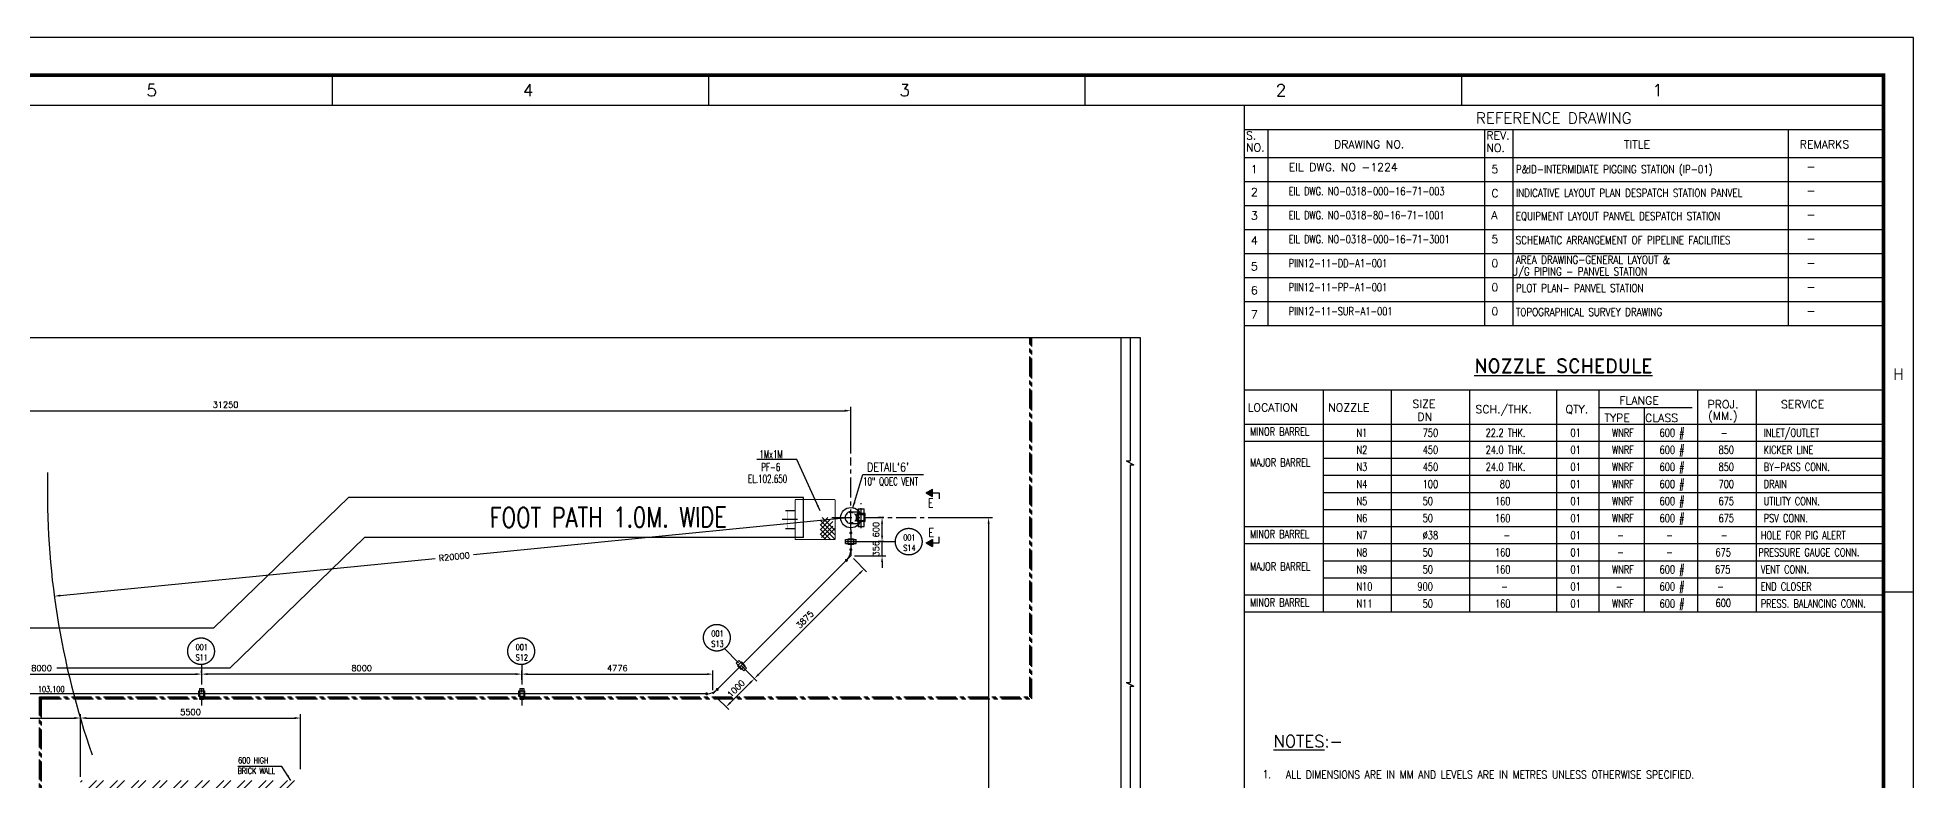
# Model space of a CAD drawing. Extents: x 278807 to 397707, y 326263 to 410363.
# Drawn here: x 350829 to 397707, y 391791 to 410363 of the extents above; entities that cross this region are included whole.
import ezdxf
from ezdxf.enums import TextEntityAlignment as Align

# ---------------------------------------------------------------- set-up
doc = ezdxf.new("R2010")
doc.units = 0
doc.header["$LTSCALE"] = 400
doc.header["$MEASUREMENT"] = 0
doc.linetypes.add('CENTER', pattern=[2, 1.25, -0.25, 0.25, -0.25])
doc.linetypes.add('HIDDEN', pattern=[0.375, 0.25, -0.125])
doc.layers.get('0').update_dxf_attribs({"linetype": 'CONTINUOUS'})
doc.layers.get('DEFPOINTS').update_dxf_attribs({"linetype": 'CONTINUOUS'})
for name, color, linetype in [('CENTRE', 1, 'CENTER'), ('DIM', 1, 'CONTINUOUS'), ('PIPE124', 4, 'CONTINUOUS'), ('SURROPT', 5, 'CONTINUOUS'), ('TEXT', 3, 'CONTINUOUS'), ('WORK', 7, 'CONTINUOUS')]:
    doc.layers.add(name, color=color, linetype=linetype)
doc.styles.add('ROMANC', font='romand.shx', dxfattribs={"height": 3})
doc.styles.add('ROMAND', font='romans.shx', dxfattribs={"width": 0.8, "height": 0.625})
doc.styles.add('ROMANS', font='romans.shx', dxfattribs={"width": 0.9})
doc.styles.get("Standard").update_dxf_attribs({"font": 'romans.shx'})
doc.linetypes.add('FENCELINE2', pattern='A,0.25,-0.1,[132,ltypeshp.shx,S=0.1,R=0,X=-0.1,Y=0],-0.1,1', length=1.45)
doc.dimstyles.new('VIPIN', dxfattribs={"dimscale": 75, "dimtxt": 2, "dimasz": 2, "dimexe": 1.25, "dimexo": 1.25, "dimgap": 1, "dimtad": 1, "dimdec": 0, "dimtxsty": 'Standard', "dimcen": 0, "dimclrd": 1, "dimclre": 1, "dimclrt": 3, "dimadec": 0, "dimazin": 0, "dimtfac": 1, "dimtdec": 0, "dimtmove": 0, "dimatfit": 3, "dimfxl": 0, "dimtolj": 1, "dimarcsym": 0})

# ---------------------------------------------------------------- blocks, each defined once
blk = doc.blocks.new('*D31')
at = {"color": 1, "lineweight": -2}
for p, q in [((345902.3087175047, 393212.9910896689), (345902.3087175047, 393445.337679116)), ((346052.3087175047, 393351.587679116), (351752.3087175047, 393351.587679116)), ((351902.3087175047, 391884.4441223423), (351902.3087175047, 393445.337679116))]:
    blk.add_line(p, q, dxfattribs=at)
at = {"color": 1}
for points in [[(346052.3087175047, 393376.587679116), (346052.3087175047, 393326.587679116), (345902.3087175047, 393351.587679116)], [(351752.3087175047, 393376.587679116), (351752.3087175047, 393326.587679116), (351902.3087175047, 393351.587679116)]]:
    blk.add_solid(points, dxfattribs=at)
at = {"layer": 'DEFPOINTS', "color": 0}
for p in [(351902.3087175047, 393351.587679116), (345902.3087175047, 393119.2410896689), (351902.3087175047, 391790.6941223423)]:
    blk.add_point(p, dxfattribs=at)
at = {"color": 3, "insert": (348902.3087175047, 393501.587679116), "char_height": 150, "attachment_point": 5}
blk.add_mtext('\\A1;6000', dxfattribs=at)
blk = doc.blocks.new('*D32')
at = {"color": 1, "lineweight": -2}
for p, q in [((351902.3087175047, 392075.1846422832), (351902.3087175047, 393445.337679116)), ((352052.3087175047, 393351.587679116), (357252.3087175047, 393351.587679116)), ((357402.3087175047, 392075.1846422832), (357402.3087175047, 393445.337679116))]:
    blk.add_line(p, q, dxfattribs=at)
at = {"color": 1}
for points in [[(352052.3087175047, 393376.587679116), (352052.3087175047, 393326.587679116), (351902.3087175047, 393351.587679116)], [(357252.3087175047, 393376.587679116), (357252.3087175047, 393326.587679116), (357402.3087175047, 393351.587679116)]]:
    blk.add_solid(points, dxfattribs=at)
at = {"layer": 'DEFPOINTS', "color": 0}
for p in [(357402.3087175047, 393351.587679116), (351902.3087175047, 391981.4346422832), (357402.3087175047, 391981.4346422832)]:
    blk.add_point(p, dxfattribs=at)
at = {"color": 3, "insert": (354652.3087175047, 393501.587679116), "char_height": 150, "attachment_point": 5}
blk.add_mtext('\\A1;5500', dxfattribs=at)
blk = doc.blocks.new('*D33')
at = {"color": 1, "lineweight": -2}
for p, q in [((371152.3087175049, 398360.6941223424), (361722.2534369323, 397430.9849026886)), ((351398.0819902329, 396413.1247636226), (360762.6202565857, 397336.3746603614))]:
    blk.add_line(p, q, dxfattribs=at)
at = {"color": 1}
blk.add_solid([(351395.6291320985, 396438.0041423723), (351400.5348483673, 396388.2453848729), (351248.8057177345, 396398.4076148161)], dxfattribs=at)
at = {"layer": 'DEFPOINTS', "color": 0}
for p in [(371152.3087175049, 398360.6941223424), (351248.8057177345, 396398.4076148161)]:
    blk.add_point(p, dxfattribs=at)
at = {"color": 3, "insert": (361242.436846759, 397383.6797815248), "char_height": 150, "attachment_point": 5, "rotation": 5.630595262520189}
blk.add_mtext('\\A1;R20000', dxfattribs=at)
blk = doc.blocks.new('*D64')
at = {"layer": 'DEFPOINTS', "color": 0}
for p in [(346929.4791893376, 394383.7392085093), (354929.4791893376, 394449.5846196455), (354929.4791893376, 394380.0339404396)]:
    blk.add_point(p, dxfattribs=at)
at = {"layer": 'WORK', "color": 1, "lineweight": -2}
for p, q in [((346929.4791893376, 394477.4892085093), (346929.4791893376, 394543.3346196455)), ((347079.4791893376, 394449.5846196455), (354779.4791893376, 394449.5846196455)), ((354929.4791893376, 394473.7839404396), (354929.4791893376, 394543.3346196455))]:
    blk.add_line(p, q, dxfattribs=at)
at = {"layer": 'WORK', "color": 1}
for points in [[(347079.4791893376, 394474.5846196455), (347079.4791893376, 394424.5846196455), (346929.4791893376, 394449.5846196455)], [(354779.4791893376, 394474.5846196455), (354779.4791893376, 394424.5846196455), (354929.4791893376, 394449.5846196455)]]:
    blk.add_solid(points, dxfattribs=at)
at = {"layer": 'WORK', "color": 3, "insert": (350929.4791893376, 394599.5846196455), "char_height": 150, "attachment_point": 5}
blk.add_mtext('\\A1;8000', dxfattribs=at)
blk = doc.blocks.new('*D65')
at = {"layer": 'DEFPOINTS', "color": 0}
for p in [(354929.4791893376, 394449.5846196455), (354929.4791893376, 394406.4791307134), (362929.3329210624, 394406.4791307134)]:
    blk.add_point(p, dxfattribs=at)
at = {"layer": 'WORK', "color": 1, "lineweight": -2}
for p, q in [((354929.4791893376, 394500.2291307134), (354929.4791893376, 394543.3346196455)), ((362779.3329210624, 394449.5846196455), (355079.4791893376, 394449.5846196455)), ((362929.3329210624, 394500.2291307134), (362929.3329210624, 394543.3346196455))]:
    blk.add_line(p, q, dxfattribs=at)
at = {"layer": 'WORK', "color": 1}
for points in [[(355079.4791893376, 394474.5846196455), (355079.4791893376, 394424.5846196455), (354929.4791893376, 394449.5846196455)], [(362779.3329210624, 394474.5846196455), (362779.3329210624, 394424.5846196455), (362929.3329210624, 394449.5846196455)]]:
    blk.add_solid(points, dxfattribs=at)
at = {"layer": 'WORK', "color": 3, "insert": (358929.4060552, 394599.5846196455), "char_height": 150, "attachment_point": 5}
blk.add_mtext('\\A1;8000', dxfattribs=at)
blk = doc.blocks.new('*D114')
at = {"layer": 'DEFPOINTS', "color": 0}
for p in [(371932.7341387339, 398360.6941223423), (372067.1941483867, 398360.6941223423), (372067.1941483867, 397760.6941223423)]:
    blk.add_point(p, dxfattribs=at)
at = {"layer": 'WORK', "color": 1, "lineweight": -2}
for p, q in [((371973.4441483867, 398360.6941223423), (371838.9841387339, 398360.6941223423)), ((371932.7341387339, 397910.6941223423), (371932.7341387339, 398210.6941223423)), ((371973.4441483867, 397760.6941223423), (371838.9841387339, 397760.6941223423))]:
    blk.add_line(p, q, dxfattribs=at)
at = {"layer": 'WORK', "color": 1}
for points in [[(371907.7341387339, 398210.6941223423), (371957.7341387339, 398210.6941223423), (371932.7341387339, 398360.6941223423)], [(371907.7341387339, 397910.6941223423), (371957.7341387339, 397910.6941223423), (371932.7341387339, 397760.6941223423)]]:
    blk.add_solid(points, dxfattribs=at)
at = {"layer": 'WORK', "color": 3, "insert": (371782.7341387338, 398060.6941223424), "char_height": 150, "attachment_point": 5, "rotation": 90}
blk.add_mtext('\\A1;600', dxfattribs=at)
blk = doc.blocks.new('*D115')
at = {"layer": 'DEFPOINTS', "color": 0}
for p in [(371329.1992154995, 397760.6941223423), (371932.734138734, 397760.6941223423), (371152.3087175047, 397405.1219474911)]:
    blk.add_point(p, dxfattribs=at)
at = {"layer": 'WORK', "color": 1, "lineweight": -2}
for p, q in [((371932.734138734, 397910.6941223423), (371932.734138734, 398060.6941223423)), ((371422.9492154995, 397760.6941223423), (372026.484138734, 397760.6941223423)), ((371932.734138734, 397405.1219474911), (371932.734138734, 397760.6941223423)), ((371246.0587175047, 397405.1219474911), (372026.484138734, 397405.1219474911)), ((371932.734138734, 397255.1219474911), (371932.734138734, 397105.1219474911))]:
    blk.add_line(p, q, dxfattribs=at)
at = {"layer": 'WORK', "color": 1}
for points in [[(371907.734138734, 397910.6941223423), (371957.734138734, 397910.6941223423), (371932.734138734, 397760.6941223423)], [(371907.734138734, 397255.1219474911), (371957.734138734, 397255.1219474911), (371932.734138734, 397405.1219474911)]]:
    blk.add_solid(points, dxfattribs=at)
at = {"layer": 'WORK', "color": 3, "insert": (371782.7341387339, 397582.9080349167), "char_height": 150, "attachment_point": 5, "rotation": 90}
blk.add_mtext('\\A1;356', dxfattribs=at)
blk = doc.blocks.new('*D116')
at = {"layer": 'DEFPOINTS', "color": 0}
for p in [(367704.9091434673, 394449.5846196455), (362929.3329210624, 394211.6592567074), (367704.9091434673, 393957.7223734534)]:
    blk.add_point(p, dxfattribs=at)
at = {"layer": 'WORK', "color": 1, "lineweight": -2}
for p, q in [((362929.3329210624, 394305.4092567074), (362929.3329210624, 394543.3346196455)), ((363079.3329210624, 394449.5846196455), (367554.9091434673, 394449.5846196455)), ((367704.9091434673, 394051.4723734534), (367704.9091434673, 394543.3346196455))]:
    blk.add_line(p, q, dxfattribs=at)
at = {"layer": 'WORK', "color": 1}
for points in [[(363079.3329210624, 394474.5846196455), (363079.3329210624, 394424.5846196455), (362929.3329210624, 394449.5846196455)], [(367554.9091434673, 394474.5846196455), (367554.9091434673, 394424.5846196455), (367704.9091434673, 394449.5846196455)]]:
    blk.add_solid(points, dxfattribs=at)
at = {"layer": 'WORK', "color": 3, "insert": (365317.1210322648, 394599.5846196455), "char_height": 150, "attachment_point": 5}
blk.add_mtext('\\A1;4776', dxfattribs=at)
blk = doc.blocks.new('*D117')
at = {"layer": 'DEFPOINTS', "color": 0}
for p in [(339902.3087175047, 401033.9360931962), (371152.3087175047, 401033.9360931962), (371152.3087175047, 399866.4667107783)]:
    blk.add_point(p, dxfattribs=at)
at = {"layer": 'WORK', "color": 1, "lineweight": -2}
for p, q in [((340052.3087175047, 401033.9360931962), (371002.3087175047, 401033.9360931962)), ((371152.3087175047, 399960.2167107783), (371152.3087175047, 401127.6860931962))]:
    blk.add_line(p, q, dxfattribs=at)
at = {"layer": 'WORK', "color": 1}
for points in [[(340052.3087175047, 401058.9360931962), (340052.3087175047, 401008.9360931962), (339902.3087175047, 401033.9360931962)], [(371002.3087175047, 401058.9360931962), (371002.3087175047, 401008.9360931962), (371152.3087175047, 401033.9360931962)]]:
    blk.add_solid(points, dxfattribs=at)
at = {"layer": 'WORK', "color": 3, "insert": (355527.3087175047, 401183.9360931962), "char_height": 150, "attachment_point": 5}
blk.add_mtext('\\A1;31250', dxfattribs=at)
blk = doc.blocks.new('*D118')
at = {"layer": 'DEFPOINTS', "color": 0}
for p in [(373176.062764771, 398360.6941223422), (340087.7020883972, 372190.6941223423), (374595.6835181873, 372190.6941223423)]:
    blk.add_point(p, dxfattribs=at)
at = {"layer": 'WORK', "color": 1, "lineweight": -2}
for p, q in [((373269.812764771, 398360.6941223422), (374689.4335181874, 398360.6941223422)), ((374595.6835181874, 398210.6941223422), (374595.6835181873, 372340.6941223423)), ((340181.4520883972, 372190.6941223423), (374689.4335181873, 372190.6941223423))]:
    blk.add_line(p, q, dxfattribs=at)
at = {"layer": 'WORK', "color": 1}
for points in [[(374570.6835181874, 398210.6941223422), (374620.6835181874, 398210.6941223422), (374595.6835181874, 398360.6941223422)], [(374570.6835181873, 372340.6941223423), (374620.6835181873, 372340.6941223423), (374595.6835181873, 372190.6941223423)]]:
    blk.add_solid(points, dxfattribs=at)
at = {"layer": 'WORK', "color": 3, "insert": (374445.6835181873, 385275.6941223423), "char_height": 150, "attachment_point": 5, "rotation": 90}
blk.add_mtext('\\A1;26170', dxfattribs=at)
blk = doc.blocks.new('*D213')
at = {"layer": 'DEFPOINTS', "color": 0}
for p in [(368412.030795385, 394664.8440253712), (367704.9091434673, 393957.7223734534), (368033.804990972, 393628.8265259487)]:
    blk.add_point(p, dxfattribs=at)
at = {"layer": 'WORK', "color": 1, "lineweight": -2}
for p, q in [((368478.3220561212, 394598.552764635), (368807.217903626, 394269.6569171302)), ((367771.2004042035, 393891.4311127172), (368100.0962517083, 393562.5352652124)), ((368634.8606257117, 394229.8821606884), (368139.87100815, 393734.8925431267))]:
    blk.add_line(p, q, dxfattribs=at)
at = {"layer": 'WORK', "color": 1}
for points in [[(368617.182956182, 394247.559830218), (368652.5382952414, 394212.2044911587), (368740.9266428897, 394335.9481778664)], [(368122.1933386204, 393752.5702126563), (368157.5486776797, 393717.214873597), (368033.804990972, 393628.8265259487)]]:
    blk.add_solid(points, dxfattribs=at)
at = {"layer": 'WORK', "color": 3, "insert": (368281.2997997529, 394088.4533690854), "char_height": 150, "attachment_point": 5, "rotation": 45.000000000002366}
blk.add_mtext('\\A1;1000', dxfattribs=at)
blk = doc.blocks.new('*D214')
at = {"layer": 'DEFPOINTS', "color": 0}
for p in [(371152.3087175047, 397405.121947491), (371481.2045650094, 397076.2260999864), (368412.0307953848, 394664.8440253711)]:
    blk.add_point(p, dxfattribs=at)
at = {"layer": 'WORK', "color": 1, "lineweight": -2}
for p, q in [((371218.599978241, 397338.8306867548), (371547.4958257456, 397009.9348392501)), ((368846.9926600675, 394442.0141950444), (371375.1385478314, 396970.1600828083)), ((368478.3220561211, 394598.5527646349), (368807.2179036257, 394269.6569171302))]:
    blk.add_line(p, q, dxfattribs=at)
at = {"layer": 'WORK', "color": 1}
for points in [[(371357.4608783018, 396987.837752338), (371392.8162173611, 396952.4824132787), (371481.2045650094, 397076.2260999864)], [(368829.3149905378, 394459.691864574), (368864.6703295971, 394424.3365255147), (368740.9266428895, 394335.9481778664)]]:
    blk.add_solid(points, dxfattribs=at)
at = {"layer": 'WORK', "color": 3, "insert": (370004.9995867715, 395812.1531561044), "char_height": 150, "attachment_point": 5, "rotation": 45.00000000000061}
blk.add_mtext('\\A1;3875', dxfattribs=at)

msp = doc.modelspace()

# ---------------------------------------------------------------- hatches: boundary and pattern name
h = msp.add_hatch()
h.set_pattern_fill('ANSI31', color=256, scale=75.59999999999997, angle=263.3811366962423, style=0)
h.set_pattern_definition([(45.00000000000345, (357319.0903817241, 362002.7653244059), (6.682159082213279, -6.682159082212464), [])])
h.paths.add_polyline_path([(373193.9413414104, 399071.0432038487), (373193.9413414104, 398889.177869054), (373036.4413414104, 398980.1105364514)])
h = msp.add_hatch()
h.set_pattern_fill('ANSI31', color=256, scale=75.59999999999997, angle=263.3811366962423, style=0)
h.set_pattern_definition([(314.9999999999965, (357319.0903817241, 434704.6956096693), (6.682159082213281, 6.682159082212462), [])])
h.paths.add_polyline_path([(373193.9413414104, 397636.4177302265), (373193.9413414104, 397818.2830650212), (373036.4413414104, 397727.3503976238)])
h = msp.add_hatch()
h.set_pattern_fill('ANSI32', color=1, scale=1000, style=0)
h.set_pattern_definition([(45, (-723847.6912824953, -657309.3058776576), (-265.1650429449553, 265.1650429449554), []), (45, (-723670.9145874822, -657309.3058776576), (-265.1650429449553, 265.1650429449554), [])])
h.paths.add_polyline_path([(351902.3087175047, 391790.6941223423), (351902.3087175047, 391190.6941223423), (356152.3087175047, 391190.6941223423), (356152.3087175047, 391790.6941223424)])
h.paths.add_polyline_path([(356152.3087175047, 391790.6941223423), (356152.3087175047, 391190.6941223423), (357402.3087175047, 391190.6941223423), (357402.3087175047, 391790.6941223423)])

# ---------------------------------------------------------------- linework, layer by layer
at = {"color": 7}
for p, q in [((358198.6139322228, 408667.0259769434), (358198.6139322228, 409419.5576225127)), ((367605.259501835, 408667.0259769434), (367605.259501835, 409419.5576225127)), ((377011.9050714474, 408667.0259769434), (377011.9050714474, 409419.5576225127)), ((386418.5506410926, 408667.0259769434), (386418.5506410926, 409419.5576225127)), ((396953.993679069, 408667.0259769434), (282569.1835524592, 408667.0259769434)), ((380985.6392486701, 408667.0259769434), (380985.6392486703, 327015.1054182363)), ((380985.6392486698, 401548.644437119), (380985.6392486698, 396003.8764874324)), ((397706.5253246341, 396494.8619657822), (396953.993679069, 396494.8619657822))]:
    msp.add_line(p, q, dxfattribs=at)
for p, q in [((380985.6392486703, 408067.0259769434), (396953.9936790694, 408067.0259769434)), ((381574.8798454122, 408067.0259769434), (381574.8798454122, 403167.0259769434)), ((386991.7795125864, 403167.0259769434), (386991.7795125865, 408067.0259769434)), ((387705.5205706104, 403167.0259769434), (387705.5205706104, 408067.0259769434)), ((394584.9764917804, 403167.0259769434), (394584.9764917804, 408067.0259769434)), ((380985.6392486703, 407367.0259769434), (396953.9936790694, 407367.0259769434)), ((380985.6392486703, 406767.0259769434), (396953.9936790694, 406767.0259769434)), ((380985.6392486703, 406167.0259769434), (396953.9936790694, 406167.0259769433)), ((380985.6392486703, 405567.0259769433), (396953.9936790694, 405567.0259769433)), ((380985.6392486703, 404967.0259769433), (396953.9936790694, 404967.0259769433)), ((380985.6392486703, 404367.0259769433), (396953.9936790694, 404367.0259769433)), ((380985.6392486703, 403767.0259769433), (396953.9936790694, 403767.0259769433)), ((380985.6392486703, 403167.0259769434), (396953.9936790694, 403167.0259769434)), ((373036.4413414102, 398980.1105364513), (373193.9413414101, 399071.0432038486)), ((373036.4413414102, 398980.1105364513), (373193.9413414103, 398889.177869054)), ((373193.9413414103, 398889.177869054), (373193.9413414101, 399071.0432038486)), ((373193.9413414102, 398979.8746657236), (373358.7360376905, 398979.8746657236)), ((369520.6900963389, 398535.6902660063), (369759.3586169459, 398535.6902660063)), ((371152.3087175047, 398507.1941223425), (371369.3924176991, 398507.1941223424)), ((371338.8087175051, 398139.1941223423), (371338.8087175047, 398582.1941223425)), ((371338.8087175046, 398582.1941223425), (371488.8087175047, 398582.1941223425)), ((371353.8087175051, 398139.1941223426), (371353.8087175046, 398582.1941223423)), ((371359.9275809895, 398516.2618603193), (371359.9275809896, 398497.2303069248)), ((371488.8087175051, 398139.1941223425), (371488.8087175047, 398582.1941223425)), ((369520.6900963389, 398085.6902660063), (369759.3586169459, 398085.6902660063)), ((371152.308717505, 398214.1941223422), (371376.2926850246, 398214.1941223424)), ((371338.8087175051, 398139.1941223425), (371488.8087175051, 398139.1941223425)), ((373036.4413414102, 397727.3503976239), (373193.9413414103, 397818.2830650212)), ((373036.4413414102, 397727.3503976239), (373193.9413414101, 397636.4177302265)), ((373193.9413414103, 397818.2830650212), (373193.9413414101, 397636.4177302265)), ((373193.9413414102, 397727.5862683515), (373358.7360376905, 397727.5862683516))]:
    msp.add_line(p, q)
at = {"linetype": 'FENCELINE2', "ltscale": 2}
for p, q in [((296275.2861725448, 402860.6941223421), (378386.6960143996, 402860.6941223421)), ((378386.6960143996, 402860.6941223421), (378386.6960143995, 354923.2128881571))]:
    msp.add_line(p, q, dxfattribs=at)
at = {"linetype": 'HIDDEN', "ltscale": 700}
for p, q in [((396953.9936790694, 401548.644437119), (380985.6392486703, 401548.644437119)), ((382956.3595694799, 401531.4451618195), (382956.3595694797, 396003.8764874324)), ((384653.068213588, 401548.644437119), (384653.068213588, 396003.8764874324)), ((386615.426636869, 401548.644437119), (386615.426636869, 396003.8764874324)), ((388782.0553104961, 401548.644437119), (388782.0553104961, 396003.8764874324)), ((389845.433567218, 401548.644437119), (389845.433567218, 396003.8764874324)), ((392310.9717597949, 401548.644437119), (392310.9717597949, 396003.8764874324)), ((393778.0234186933, 401548.644437119), (393778.0234186933, 396003.8764874324)), ((392174.683873479, 401105.3474474846), (389845.433567218, 401105.3474474846)), ((390977.4124335311, 401105.3474474846), (390977.4124335311, 396003.8764874324)), ((380985.6392486703, 400701.4089054582), (396953.9936790694, 400701.4089054582)), ((380985.6392486703, 400274.3605038196), (396953.9936790694, 400274.3605038196)), ((382956.3595694797, 399847.3121021808), (396953.9936790694, 399847.3121021808)), ((382956.3595694797, 399420.263700542), (396953.9936790694, 399420.263700542)), ((382956.3595694797, 398993.2152989035), (396953.9936790694, 398993.2152989035)), ((382956.3595694797, 398566.1668972647), (396953.9936790694, 398566.1668972647)), ((380985.63924867, 398139.1184956259), (396953.9936790694, 398139.1184956259)), ((380985.63924867, 397712.0700939873), (396953.9936790694, 397712.0700939873)), ((382956.3595694797, 397285.0216923485), (396953.9936790694, 397285.0216923485)), ((382956.3595694797, 396857.9732907098), (396953.9936790694, 396857.9732907098)), ((380985.63924867, 396430.9248890712), (396953.9936790694, 396430.9248890712)), ((380985.63924867, 396003.8764874324), (396953.9936790694, 396003.8764874324))]:
    msp.add_line(p, q, dxfattribs=at)
at = {"color": 255}
for p, q in [((358599.6727937675, 398860.6941223419), (355237.6698732133, 395610.6941223419)), ((369971.860329789, 398860.6941223419), (358599.6727937675, 398860.6941223419)), ((369971.860329789, 397860.6941223419), (369971.860329789, 398860.6941223419)), ((359003.9989213209, 397860.6941223419), (355641.9960007662, 394610.6941223416)), ((369971.860329789, 397860.6941223419), (359003.9989213209, 397860.6941223419)), ((349100.6654908065, 395610.6941223419), (355237.6698732133, 395610.6941223419)), ((351314.8369025289, 394610.6941223416), (355641.9960007662, 394610.6941223416))]:
    msp.add_line(p, q, dxfattribs=at)
at = {"color": 8}
for p, q in [((370575.5087337018, 398361.9849158055), (370382.6491857825, 398169.1253678861)), ((370647.9149121671, 398321.2540092808), (370382.6491857825, 398055.9882828963)), ((370704.483454662, 397977.8628436174), (370382.6491857827, 398299.6971124968)), ((370759.3586169459, 397922.9876813334), (370382.6491857827, 398299.6971124968)), ((370704.483454662, 398264.6854667859), (370382.6491857827, 397942.8511979065)), ((370704.483454662, 398264.6854667859), (370382.6491857827, 397942.8511979065)), ((370758.5189472829, 397810.6902660063), (370382.6491857826, 398186.5600275068)), ((370645.3818622932, 397810.6902660063), (370382.6491857825, 398073.4229425172)), ((370700.058509512, 398147.123436646), (370420.1938813674, 397867.2588085015)), ((370759.358616946, 398036.1247663232), (370433.4984674637, 398361.9849158055)), ((370756.627052007, 398090.5548941511), (370476.7624238621, 397810.6902660063)), ((370534.7778271772, 397808.1572161323), (370382.6491857824, 397960.2858575272))]:
    msp.add_line(p, q, dxfattribs=at)
at = {"color": 7, "const_width": 90.30379746835443}
msp.add_lwpolyline([(396953.9936790694, 327015.1054182362), (396953.9936790694, 409419.5576225127), (281816.6519069275, 409419.5576225127)], dxfattribs=at)
at = {"elevation": -1.309672370553017e-10}
for points, const_width in [([(369520.6900963387, 398532.7044257856), (369559.3586169459, 398532.7044257854)], 4.999999999999999), ([(369559.3586169459, 398085.6902660063), (369559.3586169459, 398535.6902660065)], 4.999999999999999), ([(369598.0271375528, 398532.7044257856), (369559.3586169459, 398532.7044257854)], 4.999999999999999), ([(369759.3586169459, 398810.6902660063), (369759.3586169458, 397810.6902660066)], 25), ([(369759.3586169458, 398810.6902660063), (370759.3586169459, 398810.6902660063)], 25), ([(370759.3586169459, 398810.6902660063), (370759.3586169459, 397810.6902660063)], 25), ([(369520.6900963387, 398088.5782242088), (369559.3586169459, 398088.5782242088)], 4.999999999999998), ([(369598.0271375529, 398088.5782242088), (369559.3586169459, 398088.5782242088)], 4.999999999999998), ([(369759.3586169458, 397810.6902660066), (370759.3586169459, 397810.6902660063)], 25)]:
    msp.add_lwpolyline(points, dxfattribs=dict(at, const_width=const_width))
at = {"const_width": 37.5}
for points in [[(371152.3087175047, 397960.9441223421, -1), (371152.3087175047, 397998.4441223421, -1)], [(371152.3087175047, 397544.1873147553, -1), (371152.3087175047, 397581.6873147553, -1)], [(371040.7164011368, 397274.7796311232, -1), (371040.7164011368, 397312.2796311232, -1)], [(367548.5392749615, 393938.9723734534, -1), (367548.5392749615, 393976.4723734534, -1)], [(367816.1940963253, 394048.8231588119, -1), (367816.1940963253, 394086.3231588119, -1)]]:
    msp.add_lwpolyline(points, format="xyb", close=True, dxfattribs=at)
at = {"color": 9}
msp.add_arc((371075.0325026087, 399029.1359312224), 20000, 178.6735942012225, 199.2538048617205, dxfattribs=at)
at = {"layer": 'CENTRE'}
for p, q in [((375627.3087175048, 393885.6941223422), (375627.3087175047, 402860.6941223421)), ((375652.3087175047, 393860.6941223421), (375652.3087175047, 402860.6941223421)), ((375677.3087175048, 393835.6941223422), (375677.3087175048, 402860.6941223421)), ((371152.3087175047, 398062.4584404341), (371152.3087175047, 399866.4667107783)), ((371414.3087175051, 398099.1941223425), (371414.3087175043, 398721.9341073551)), ((370681.4359405732, 398360.6941223421), (373397.5448778973, 398360.6941223421)), ((371018.3221016132, 397760.6941223423), (372265.6063143225, 397760.6941223423)), ((367996.0368769611, 395086.2689924294), (368510.7132862051, 394564.8731757954)), ((354929.4791893376, 394689.1691154101), (354929.4791893376, 393662.5781681528)), ((362929.3329210624, 394689.1691154101), (362929.3329210624, 393662.5781681528)), ((350877.3087175047, 393885.6941223419), (375627.3087175048, 393885.6941223422)), ((350877.3087175047, 358215.6941223423), (350877.3087175047, 393885.6941223419)), ((350902.3087175047, 393860.6941223421), (375652.3087175047, 393860.6941223421)), ((350902.3087175047, 358190.6941223423), (350902.3087175047, 393860.6941223421)), ((350927.3087175048, 393835.6941223419), (375677.3087175048, 393835.6941223422)), ((350927.3087175049, 358165.6941223424), (350927.3087175048, 393835.6941223419))]:
    msp.add_line(p, q, dxfattribs=at)
at = {"layer": 'DIM', "color": 8}
for p, q in [((371313.8087175047, 398404.3222257728), (371313.8087175047, 398460.6941223427)), ((371513.8087175044, 398460.6941223429), (371313.8087175047, 398460.6941223427)), ((371513.8087175046, 398402.6952449384), (371513.8087175044, 398460.6941223429)), ((371513.8087175049, 398260.6941223425), (371494.938749583, 398260.6941223426)), ((371498.1218973043, 398316.317390875), (371498.1218973043, 398398.194122343)), ((371513.8087175049, 398260.6941223425), (371513.8087175049, 398304.5542088859))]:
    msp.add_line(p, q, dxfattribs=at)
at = {"layer": 'DIM', "color": 7, "linetype": 'HIDDEN', "ltscale": 0.2}
for p, q in [((371313.8087175052, 398308.4417935844), (371313.8087175048, 398398.194122343)), ((371313.8087175049, 398284.4828292418), (371313.8087175048, 398304.5542088865)), ((371313.8087175048, 398260.694122342), (371313.808717505, 398276.2587754352)), ((371332.2003285327, 398260.6941223422), (371313.8087175048, 398260.694122342))]:
    msp.add_line(p, q, dxfattribs=at)
at = {"layer": 'DIM', "color": 7}
msp.add_line((371488.5167974891, 398260.6941223427), (371336.0491350386, 398260.6941223423), dxfattribs=at)
at = {"layer": 'DIM', "color": 8, "linetype": 'HIDDEN', "ltscale": 0.2}
msp.add_line((371513.8087175051, 398310.6514309608), (371513.8087175045, 398398.194122343), dxfattribs=at)
at = {"layer": 'DIM', "color": 7, "linetype": 'HIDDEN', "ltscale": 0.2}
for points in [[(371338.8087175047, 398435.6941223425), (371338.8087175049, 398285.6941223426), (371488.808717505, 398285.6941223428), (371488.8087175046, 398435.6941223429)], [(371342.5587175048, 398431.9441223427), (371342.5587175048, 398289.4441223425), (371485.058717505, 398289.4441223428), (371485.0587175046, 398431.9441223428)]]:
    msp.add_lwpolyline(points, close=True, dxfattribs=at)
at = {"layer": 'DIM', "color": 7}
msp.add_circle((371152.3087175047, 398360.6941223421), 253.9999999999999, dxfattribs=at)
at = {"layer": 'DIM', "color": 7, "linetype": 'HIDDEN'}
msp.add_circle((371152.3087175047, 398360.6941223423), 136.4999999999999, dxfattribs=at)
at = {"layer": 'DIM', "color": 7}
msp.add_arc((371152.3087175047, 398360.6941223423), 146.4999999999999, 90.00000000667008, 270.0000000066701, dxfattribs=at)
at = {"layer": 'PIPE124', "color": 8}
msp.add_line((369823.321455468, 398310.6902660063), (369433.5596443554, 398310.6902660063), dxfattribs=at)
at = {"layer": 'PIPE124'}
for p, q in [((371152.3087175047, 398062.4584404341), (371152.3087175047, 397405.1219474911)), ((371152.3087175047, 397405.1219474911), (368412.0307953848, 394664.8440253711)), ((368412.0307953849, 394664.8440253712), (367704.9091434672, 393957.7223734534)), ((367548.5389286424, 393957.7223734536), (342679.8801499911, 393957.7223734537))]:
    msp.add_line(p, q, dxfattribs=at)
for centre, start, end in [((370771.3087175047, 397562.9373147553), 314.9999999998258, 0), ((367548.5392749615, 394338.7223734534), 269.9999999999991, 314.6284155902807)]:
    msp.add_arc(centre, 381, start, end, dxfattribs=at)
at = {"layer": 'SURROPT'}
for p, q in [((371018.3221016132, 397810.6941223423), (371286.2953333963, 397810.6941223423)), ((371018.3221016132, 397710.6941223423), (371018.3221016132, 397810.6941223423)), ((371018.3221016132, 397710.6941223423), (371286.2953333963, 397710.6941223423)), ((371082.3087175047, 397690.6941223421), (371082.3087175047, 397830.6941223421)), ((371082.3087175047, 397830.6941223421), (371222.3087175047, 397830.6941223421)), ((371222.3087175047, 397690.6941223421), (371082.3087175047, 397690.6941223421)), ((371222.3087175047, 397830.6941223421), (371222.3087175047, 397690.6941223421)), ((371286.2953333963, 397710.6941223423), (371286.2953333963, 397810.6941223423)), ((368286.8400052641, 394720.4223568864), (368358.0077781358, 394790.6729661682)), ((368286.8400052641, 394720.4223568864), (368475.092833304, 394529.7117759338)), ((368317.5574382122, 394660.8343855638), (368417.1923202327, 394759.1852385584)), ((368358.0077781358, 394790.6729661682), (368546.2606061758, 394599.9623852156)), ((368417.1923202327, 394759.1852385584), (368515.5431732273, 394659.5503565379)), ((368415.9082912068, 394561.1995035433), (368317.5574382122, 394660.8343855638)), ((368515.5431732273, 394659.5503565379), (368415.9082912068, 394561.1995035433)), ((368475.092833304, 394529.7117759338), (368546.2606061758, 394599.9623852156)), ((354859.4278086859, 394027.7223734537), (354999.4278086859, 394027.7223734537)), ((354859.4278086859, 393887.7223734537), (354859.4278086859, 394027.7223734537)), ((354999.4278086859, 393887.7223734537), (354859.4278086859, 393887.7223734537)), ((354879.4278086861, 394091.7089893452), (354879.4278086861, 393823.7357575621)), ((354879.4278086861, 394091.7089893452), (354979.4278086861, 394091.7089893452)), ((354879.4278086861, 393823.7357575621), (354979.4278086861, 393823.7357575621)), ((354979.4278086861, 394091.7089893452), (354979.4278086861, 393823.7357575621)), ((354999.4278086859, 394027.7223734537), (354999.4278086859, 393887.7223734537)), ((362859.2815404106, 394027.7223734537), (362999.2815404106, 394027.7223734537)), ((362859.2815404106, 393887.7223734537), (362859.2815404106, 394027.7223734537)), ((362999.2815404106, 393887.7223734537), (362859.2815404106, 393887.7223734537)), ((362879.2815404108, 394091.7089893452), (362879.2815404108, 393823.7357575621)), ((362879.2815404108, 394091.7089893452), (362979.2815404108, 394091.7089893452)), ((362879.2815404108, 393823.7357575621), (362979.2815404108, 393823.7357575621)), ((362979.2815404108, 394091.7089893452), (362979.2815404108, 393823.7357575621)), ((362999.2815404106, 394027.7223734537), (362999.2815404106, 393887.7223734537))]:
    msp.add_line(p, q, dxfattribs=at)
at = {"layer": 'SURROPT', "linetype": 'HIDDEN', "ltscale": 700}
for centre in [(372599.1410509618, 397760.6941223423), (367804.2918365495, 395359.1778783649), (354915.6899350765, 395022.4186870707), (362915.5436668012, 395022.4186870707)]:
    msp.add_circle(centre, 333.5347366392878, dxfattribs=at)
at = {"layer": 'WORK', "color": 1}
for p, q in [((377895.8265528019, 402860.6941223421), (377895.8265528017, 354762.5684532298)), ((378129.0968071939, 402860.6941223422), (378129.0968071939, 399780.4096742197)), ((378030.5120642256, 399780.4096742197), (378129.0968071938, 399780.4096742197)), ((378030.5120642256, 399780.4096742197), (378227.6815501617, 399684.5301755579)), ((378129.0968071938, 399684.530175558), (378129.0968071939, 394242.1045520813)), ((378129.0968071938, 399684.5301755579), (378227.6815501617, 399684.5301755579)), ((354929.4791893376, 394477.4892085093), (354929.4791893376, 394543.3346196455)), ((362929.3329210624, 394473.7839404396), (362929.3329210624, 394543.3346196455)), ((378030.5120642257, 394242.1045520813), (378129.0968071939, 394242.1045520813)), ((378030.5120642257, 394242.1045520813), (378227.6815501619, 394146.2250534195)), ((378129.0968071939, 394146.2250534195), (378129.0968071938, 354762.5684532298)), ((378129.0968071939, 394146.2250534195), (378227.6815501619, 394146.2250534195))]:
    msp.add_line(p, q, dxfattribs=at)
at = {"layer": 'WORK'}
for p, q in [((373358.7360376905, 398979.8746657236), (373358.7360376905, 398828.5034198643)), ((373358.7360376905, 397727.5862683516), (373358.7360376905, 397878.9575142109))]:
    msp.add_line(p, q, dxfattribs=at)
msp.add_lwpolyline([(278806.525324633, 326262.5737726671), (397706.5253246331, 326262.5737726671), (397706.5253246331, 410362.5737726671), (278806.525324633, 410362.5737726671)], close=True, dxfattribs=at)

# ---------------------------------------------------------------- texts
at = {"color": 255, "style": 'ROMAND', "width": 0.77}
msp.add_text('FOOT PATH 1.0M. WIDE', height=499.9999999999999, rotation=0.1439335348488363, dxfattribs=at).set_placement((362128.9227074053, 398113.3360446701))
at = {"layer": 'SURROPT', "color": 3, "style": 'ROMANS', "width": 0.75}
for s, p in [('001', (372615.5682604538, 397789.1981719772)), ('S14', (372615.5682604538, 397529.1126300083)), ('001', (354932.1171445684, 395050.9227367056)), ('001', (362931.9708762931, 395050.9227367056)), ('001', (367820.7190460414, 395387.6819279998)), ('S13', (367820.7190460414, 395127.5963860308)), ('S11', (354932.1171445684, 394790.8371947366)), ('S12', (362931.9708762931, 394790.8371947366))]:
    msp.add_text(s, height=150, dxfattribs=at).set_placement(p, align=Align.CENTER)
for s, p in [('600 HIGH', (355841.1336088644, 392218.827389718)), ('BRICK WALL', (355828.2469306503, 391955.5358868455))]:
    msp.add_text(s, height=150, dxfattribs=at).set_placement(p)
at = {"layer": 'TEXT'}
for s, p in [('5', (353683.4240587996, 409043.2917997302)), ('4', (363090.069628412, 409043.2917997302)), ('3', (372496.7151980572, 409043.2917997302)), ('2', (381903.3607676696, 409043.2917997302)), ('1', (391310.0063372818, 409043.2917997302))]:
    msp.add_text(s, height=301.0126582278481, dxfattribs=at).set_placement(p, align=Align.MIDDLE)
at = {"layer": 'TEXT', "style": 'ROMANC'}
for p in [(386774.6725305118, 408209.4334095205), (386774.6725305118, 408209.4334095204)]:
    msp.add_text('REFERENCE DRAWING', height=275, dxfattribs=at).set_placement(p)
at = {"layer": 'TEXT', "linetype": 'Continuous', "style": 'ROMANS'}
for s, p in [('S.', (381027.3789326822, 407814.4004214267)), ('REV.', (387032.3931766608, 407814.068520726)), ('NO.', (381027.3789326822, 407512.3695301953)), ('DRAWING NO.', (383226.3903549387, 407592.0259769434)), ('NO.', (387032.3931766608, 407503.208903719)), ('TITLE', (390472.2902700928, 407592.0259769434)), ('REMARKS', (394865.1041276104, 407592.0259769434)), ('1', (381149.3097883921, 406969.2152536158)), ('EIL DWG. NO -1224', (382092.8685779729, 407020.7500678725)), ('5', (387157.3800118192, 406969.444621594)), ('-', (395032.9063288634, 407032.0089986972)), ('2', (381149.3097883921, 406400.7500678726)), ('C', (387157.3800118192, 406369.444621594)), ('-', (395032.9063288634, 406432.0089986972)), ('3', (381149.3097883921, 405809.5872427931)), ('A', (387157.3800118192, 405819.444621594)), ('-', (395032.9063288634, 405832.0089986972)), ('4', (381149.3097883921, 405189.9592319706)), ('5', (387157.3800118192, 405219.4446215939)), ('-', (395032.9063288634, 405232.0089986972)), ('5', (381149.3097883921, 404541.8661746833)), ('0', (387157.3800118192, 404619.4446215939)), ('-', (395032.9063288634, 404632.0089986972)), ('6', (381149.3097883921, 403941.8661746833)), ('0', (387157.3800118192, 404019.4446215939)), ('-', (395032.9063288634, 404032.0089986972)), ('0', (387157.3800118192, 403419.444621594)), ('7', (381149.3097883921, 403341.8661746833)), ('-', (395032.9063288634, 403432.0089986972))]:
    msp.add_text(s, height=200, dxfattribs=at).set_placement(p)
for s, width, p in [('P&ID-INTERMIDIATE PIGGING STATION (IP-01)', 0.8, (387772.3782405701, 406968.6607494925)), ('EIL DWG. NO-0318-000-16-71-003', 0.75, (382092.8685779729, 406420.7500678725)), ('INDICATIVE LAYOUT PLAN DESPATCH STATION PANVEL', 0.8, (387772.3782405701, 406376.8754801243)), ('EIL DWG. NO-0318-80-16-71-1001', 0.75, (382092.8685779729, 405820.7500678725)), ('EQUIPMENT LAYOUT PANVEL DESPATCH STATION', 0.8, (387769.2750004155, 405798.167552067)), ('EIL DWG. NO-0318-000-16-71-3001', 0.75, (382092.8685779729, 405220.7500678725)), ('SCHEMATIC ARRANGEMENT OF PIPELINE FACILITIES', 0.8, (387769.2750004155, 405198.167552067)), ('PIIN12-11-DD-A1-001', 0.75, (382092.8685779728, 404620.7500678725)), (' U/G PIPING - PANVEL STATION', 0.8, (387560.5501101023, 404414.6271528227)), ('AREA DRAWING-GENERAL LAYOUT &', 0.8, (387772.3782405701, 404707.069374305)), ('PIIN12-11-PP-A1-001', 0.75, (382092.8685779728, 404020.7500678725)), ('PLOT PLAN- PANVEL STATION ', 0.8, (387772.3782405701, 404000.9727257508)), ('PIIN12-11-SUR-A1-001', 0.75, (382092.8685779728, 403420.7500678725)), ('TOPOGRAPHICAL SURVEY DRAWING', 0.8, (387772.3782405701, 403400.9727257509))]:
    msp.add_text(s, height=200, dxfattribs=dict(at, width=width)).set_placement(p)
at = {"layer": 'TEXT', "color": 3, "style": 'ROMANC'}
for s, height, p in [('%%UNOZZLE SCHEDULE', 350, (386732.0687486627, 401983.7099018975)), ('%%UNOTES%%U:-', 300, (381714.3185471917, 392620.7194240949))]:
    msp.add_text(s, height=height, dxfattribs=at).set_placement(p)
at = {"layer": 'TEXT', "style": 'ROMANS'}
msp.add_text('H', height=282.7586206896552, dxfattribs=at).set_placement((397330.259501835, 401950.7163961617), align=Align.MIDDLE)
at = {"layer": 'TEXT', "color": 3, "linetype": 'Continuous', "style": 'ROMANS'}
for s, p in [('SIZE', (385187.4036324787, 401102.8946286571)), ('FLANGE', (390358.5386754614, 401189.0832135569)), ('PROJ.', (392560.2236296757, 401093.9429119691)), ('SERVICE', (394395.1467858012, 401093.9429119691)), ('LOCATION', (381068.1341051468, 401014.5331797267)), ('NOZZLE', (383082.3959434935, 401011.2122601087)), ('DN', (385312.1080297999, 400784.4211515871)), ('SCH./THK.', (386762.0114028388, 400970.4770660461)), ('QTY.', (389012.1084762201, 400970.4770660461)), ('TYPE', (389983.9197499568, 400754.5319659314)), ('CLASS', (391000.6103110839, 400754.5319659314)), ('(MM.)', (392571.0252400101, 400803.2856269705))]:
    msp.add_text(s, height=200, dxfattribs=at).set_placement(p)
at = {"layer": 'TEXT', "color": 3, "linetype": 'Continuous', "style": 'ROMANS', "width": 0.75}
for s, p in [('MINOR BARREL', (381130.3430832619, 400412.0157471024)), ('N1', (383788.1809775845, 400382.6750449584)), ('750', (385442.8498364314, 400382.6750449584)), ('22.2 THK.', (387015.618617227, 400382.6750449584)), ('01', (389135.6577294755, 400382.6750449584)), ('WNRF', (390172.1321485498, 400382.6750449584)), ('600 #', (391362.7133453763, 400382.6750449584)), ('-', (392892.9690144823, 400382.6750449584)), ('INLET/OUTLET', (393963.3189627734, 400382.6750449584)), ('N2', (383788.1809775845, 399955.6266433196)), ('450', (385442.8498364314, 399955.6266433196)), ('24.0 THK.', (387015.618617227, 399955.6266433196)), ('01', (389135.6577294755, 399955.6266433196)), ('WNRF', (390172.1321485498, 399955.6750449584)), ('600 #', (391362.7133453763, 399955.6266433196)), ('850', (392836.0274344105, 399955.6266433196)), ('KICKER LINE', (393963.3189627734, 399955.6266433196)), ('MAJOR BARREL', (381130.3430832619, 399638.8978820444)), ('N3', (383788.1809775845, 399528.578241681)), ('450', (385442.8498364314, 399528.578241681)), ('24.0 THK.', (387015.618617227, 399528.578241681)), ('01', (389135.6577294755, 399528.578241681)), ('WNRF', (390172.1321485498, 399528.6750449584)), ('600 #', (391362.7133453763, 399528.578241681)), ('850', (392836.0274344105, 399528.578241681)), ('BY-PASS CONN.', (393963.3189627734, 399528.578241681)), ('N4', (383788.1809775845, 399101.5298400422)), ('100', (385442.8498364314, 399101.5298400422)), ('80', (387371.2816637046, 399101.5298400422)), ('01', (389135.6577294752, 399101.5298400422)), ('WNRF', (390172.1321485498, 399101.6750449584)), ('600 #', (391362.7133453763, 399101.5298400422)), ('700', (392836.0274344105, 399101.5298400422)), ('DRAIN', (393963.3189627734, 399101.5298400422)), ('N5', (383788.1809775845, 398674.4814384035)), ('50', (385442.8498364314, 398674.4814384035)), ('160', (387249.1356025729, 398674.4814384035)), ('01', (389135.6577294755, 398674.4814384035)), ('WNRF', (390172.1321485498, 398674.6750449584)), ('600 #', (391362.7133453763, 398674.4814384035)), ('600 #', (391362.7133453763, 398247.4330367649)), ('675', (392836.0274344105, 398674.4814384035)), ('UTILITY CONN.', (393963.3189627734, 398674.4814384035)), ('MINOR BARREL', (381130.3430832619, 397849.7253372702)), ('N6', (383788.1809775845, 398247.4330367649)), ('N7', (383788.1809775845, 397820.3846351261)), ('50', (385442.8498364314, 398247.4330367649)), ('%%C38', (385442.8498364314, 397820.3846351261)), ('160', (387249.1356025729, 398247.4330367649)), ('01', (389135.6577294752, 398247.4330367649)), ('01', (389135.6577294755, 397820.3846351261)), ('WNRF', (390172.1321485498, 398247.6750449584)), ('675', (392836.0274344105, 398247.4330367649)), ('HOLE FOR PIG ALERT', (393889.9104217891, 397820.3846351261)), ('PSV CONN.', (393963.3189627734, 398247.4330367649)), ('N8', (383788.1809775845, 397393.3362334874)), ('50', (385442.8498364314, 397393.3362334874)), ('160', (387249.1356025729, 397393.3362334874)), ('-', (387461.5200528884, 397820.3846351261)), ('01', (389135.6577294755, 397393.3362334874)), ('-', (390303.0750130005, 397820.3846351261)), ('-', (391524.2519479682, 397820.3846351261)), ('675', (392758.0539320758, 397393.3362334874)), ('-', (392892.9690144823, 397820.3846351261)), ('PRESSURE GAUGE CONN.', (393828.9964599409, 397393.3362334874)), ('MAJOR BARREL', (381130.3430832619, 397040.8348411805)), ('N9', (383788.1809775845, 396966.2878318488)), ('50', (385442.8498364314, 396966.2878318488)), ('160', (387249.1356025729, 396966.2878318488)), ('01', (389135.6577294755, 396966.2878318488)), ('WNRF', (390172.1321485498, 396966.6750449584)), ('-', (390303.0750130005, 397393.3362334874)), ('600 #', (391362.7133453763, 396966.2878318488)), ('-', (391524.2519479682, 397393.3362334874)), ('675', (392746.8608599924, 396966.2878318488)), ('VENT CONN.', (393889.9104217891, 396966.2878318488)), ('N10', (383788.1809775845, 396539.23943021)), ('900', (385311.0542150174, 396539.23943021)), ('-', (387402.9415875417, 396539.23943021)), ('01', (389135.6577294755, 396539.23943021)), ('-', (390267.9261868682, 396539.6750449584)), ('600 #', (391362.7133453763, 396539.23943021)), ('-', (392803.8024400644, 396539.23943021)), ('END CLOSER', (393889.9104217891, 396539.23943021)), ('MINOR BARREL', (381130.3430832619, 396141.5317307155)), ('N11', (383788.1809775845, 396112.1910285712)), ('50', (385442.8498364314, 396112.1910285712)), ('160', (387249.1356025729, 396112.1910285712)), ('01', (389135.6577294755, 396112.1910285712)), ('WNRF', (390172.1321485498, 396112.6750449584)), ('600 #', (391362.7133453763, 396112.1910285712)), ('600', (392761.359797632, 396127.8453988484)), ('PRESS. BALANCING CONN.', (393889.9104217891, 396112.1910285712))]:
    msp.add_text(s, height=200, dxfattribs=at).set_placement(p)
at = {"layer": 'TEXT', "color": 3, "linetype": 'HIDDEN', "ltscale": 700, "style": 'ROMANS', "width": 0.65}
for s, p in [('1Mx1M', (368867.1924293097, 399846.0815695678)), (' EL.102.650', (368492.0584580436, 399230.6590118295)), ('PF-6', (368915.7767762995, 399524.0463093012)), ('10" QOEC VENT ', (371457.9299287598, 399168.2817947484))]:
    msp.add_text(s, height=200, dxfattribs=at).set_placement(p)
at = {"layer": 'TEXT', "color": 3}
for s, height, style, width, p in [("DETAIL`6'", 220, 'ROMANC', 0.8, (371558.3849310467, 399514.2062829993)), ('E', 220, 'ROMANC', 0.8, (373077.6326862914, 398616.8361699419)), ('E', 220, 'ROMANC', 0.8, (373086.9916463582, 397877.2990427802)), ('103.100', 150, 'ROMANS', 0.8, (350836.1179104421, 393998.8580716514)), ('1.', 200, 'ROMANS', 0.8, (381446.3158579735, 391847.5342466044)), ('ALL DIMENSIONS ARE IN MM AND LEVELS ARE IN METRES UNLESS OTHERWISE SPECIFIED.', 200, 'ROMANS', 0.85, (382026.0439409624, 391836.704687958))]:
    msp.add_text(s, height=height, dxfattribs=dict(at, style=style, width=width)).set_placement(p)

# ---------------------------------------------------------------- dimensions: what is measured, and where the dimension line sits
at = {"color": 255}
dim = msp.add_radius_dim(center=(371152.3087175049, 398360.6941223424), mpoint=(351248.8057177345, 396398.4076148161), dimstyle='VIPIN', override={"dimtmove": 2}, dxfattribs=at)
dim.commit()
dim.dimension.update_dxf_attribs({"geometry": '*D33', "text_midpoint": (361242.436846759, 397383.6797815248), "dimtype": 164})
for base, p1, p2, picture, middle in [((351902.3087175047, 393351.587679116), (345902.3087175047, 393119.2410896689), (351902.3087175047, 391790.6941223423), '*D31', (348902.3087175047, 393501.587679116)), ((357402.3087175047, 393351.587679116), (351902.3087175047, 391981.4346422832), (357402.3087175047, 391981.4346422832), '*D32', (354652.3087175047, 393501.587679116))]:
    dim = msp.add_linear_dim(base=base, p1=p1, p2=p2, angle=180, dimstyle='VIPIN', dxfattribs=at)
    dim.commit()
    dim.dimension.update_dxf_attribs({"geometry": picture, "text_midpoint": middle})
at = {"layer": 'WORK'}
for base, p1, p2, picture, middle in [((371152.3087175047, 401033.9360931962), (339902.3087175047, 401033.9360931962), (371152.3087175047, 399866.4667107783), '*D117', (355527.3087175047, 401183.9360931962)), ((354929.4791893376, 394449.5846196455), (346929.4791893376, 394383.7392085093), (354929.4791893376, 394380.0339404396), '*D64', (350929.4791893376, 394599.5846196455)), ((354929.4791893376, 394449.5846196455), (362929.3329210624, 394406.4791307134), (354929.4791893376, 394406.4791307134), '*D65', (358929.4060552, 394599.5846196455)), ((367704.9091434673, 394449.5846196455), (362929.3329210624, 394211.6592567074), (367704.9091434673, 393957.7223734534), '*D116', (365317.1210322648, 394599.5846196455))]:
    dim = msp.add_linear_dim(base=base, p1=p1, p2=p2, dimstyle='VIPIN', dxfattribs=at)
    dim.commit()
    dim.dimension.update_dxf_attribs({"geometry": picture, "text_midpoint": middle})
for base, p1, p2, picture, middle in [((374595.6835181873, 372190.6941223423), (373176.062764771, 398360.6941223422), (340087.7020883972, 372190.6941223423), '*D118', (374445.6835181873, 385275.6941223423)), ((371932.7341387339, 398360.6941223423), (372067.1941483867, 397760.6941223423), (372067.1941483867, 398360.6941223423), '*D114', (371782.7341387338, 398060.6941223424))]:
    dim = msp.add_linear_dim(base=base, p1=p1, p2=p2, angle=90, dimstyle='VIPIN', dxfattribs=at)
    dim.commit()
    dim.dimension.update_dxf_attribs({"geometry": picture, "text_midpoint": middle})
dim = msp.add_linear_dim(base=(371932.734138734, 397760.6941223423), p1=(371152.3087175047, 397405.1219474911), p2=(371329.1992154995, 397760.6941223423), angle=90, dimstyle='VIPIN', dxfattribs=at)
dim.commit()
dim.dimension.update_dxf_attribs({"geometry": '*D115', "text_midpoint": (371932.7341387339, 397582.9080349167), "dimtype": 160})
for p1, p2, distance, picture, middle in [((368412.0307953848, 394664.8440253711), (371152.3087175047, 397405.1219474911), -465.1289681492937, '*D214', (370004.9995867715, 395812.1531561044)), ((368412.0307953849, 394664.8440253712), (367704.9091434672, 393957.7223734534), 465.1289681493763, '*D213', (368281.2997997529, 394088.4533690854))]:
    dim = msp.add_aligned_dim(p1=p1, p2=p2, distance=distance, dimstyle='VIPIN', dxfattribs=at)
    dim.commit()
    dim.dimension.update_dxf_attribs({"geometry": picture, "text_midpoint": middle})

# ---------------------------------------------------------------- leaders
for points in [[(370383.4139814356, 398533.7348483104), (369802.7513535953, 399812.5919944369), (368803.4710707967, 399812.5919944369)], [(371205.277862748, 398609.109640481), (371455.4249628083, 399436.6193891953), (372970.8087491474, 399436.6193891953)], [(357157.4158070817, 391790.6941223424), (356937.3521787436, 392142.9380918745), (355831.713643954, 392142.9380918745)]]:
    msp.add_leader(points, dimstyle='VIPIN', override={"dimgap": 1, "dimtad": 0}, dxfattribs=at)

doc.saveas('drawing.dxf')
